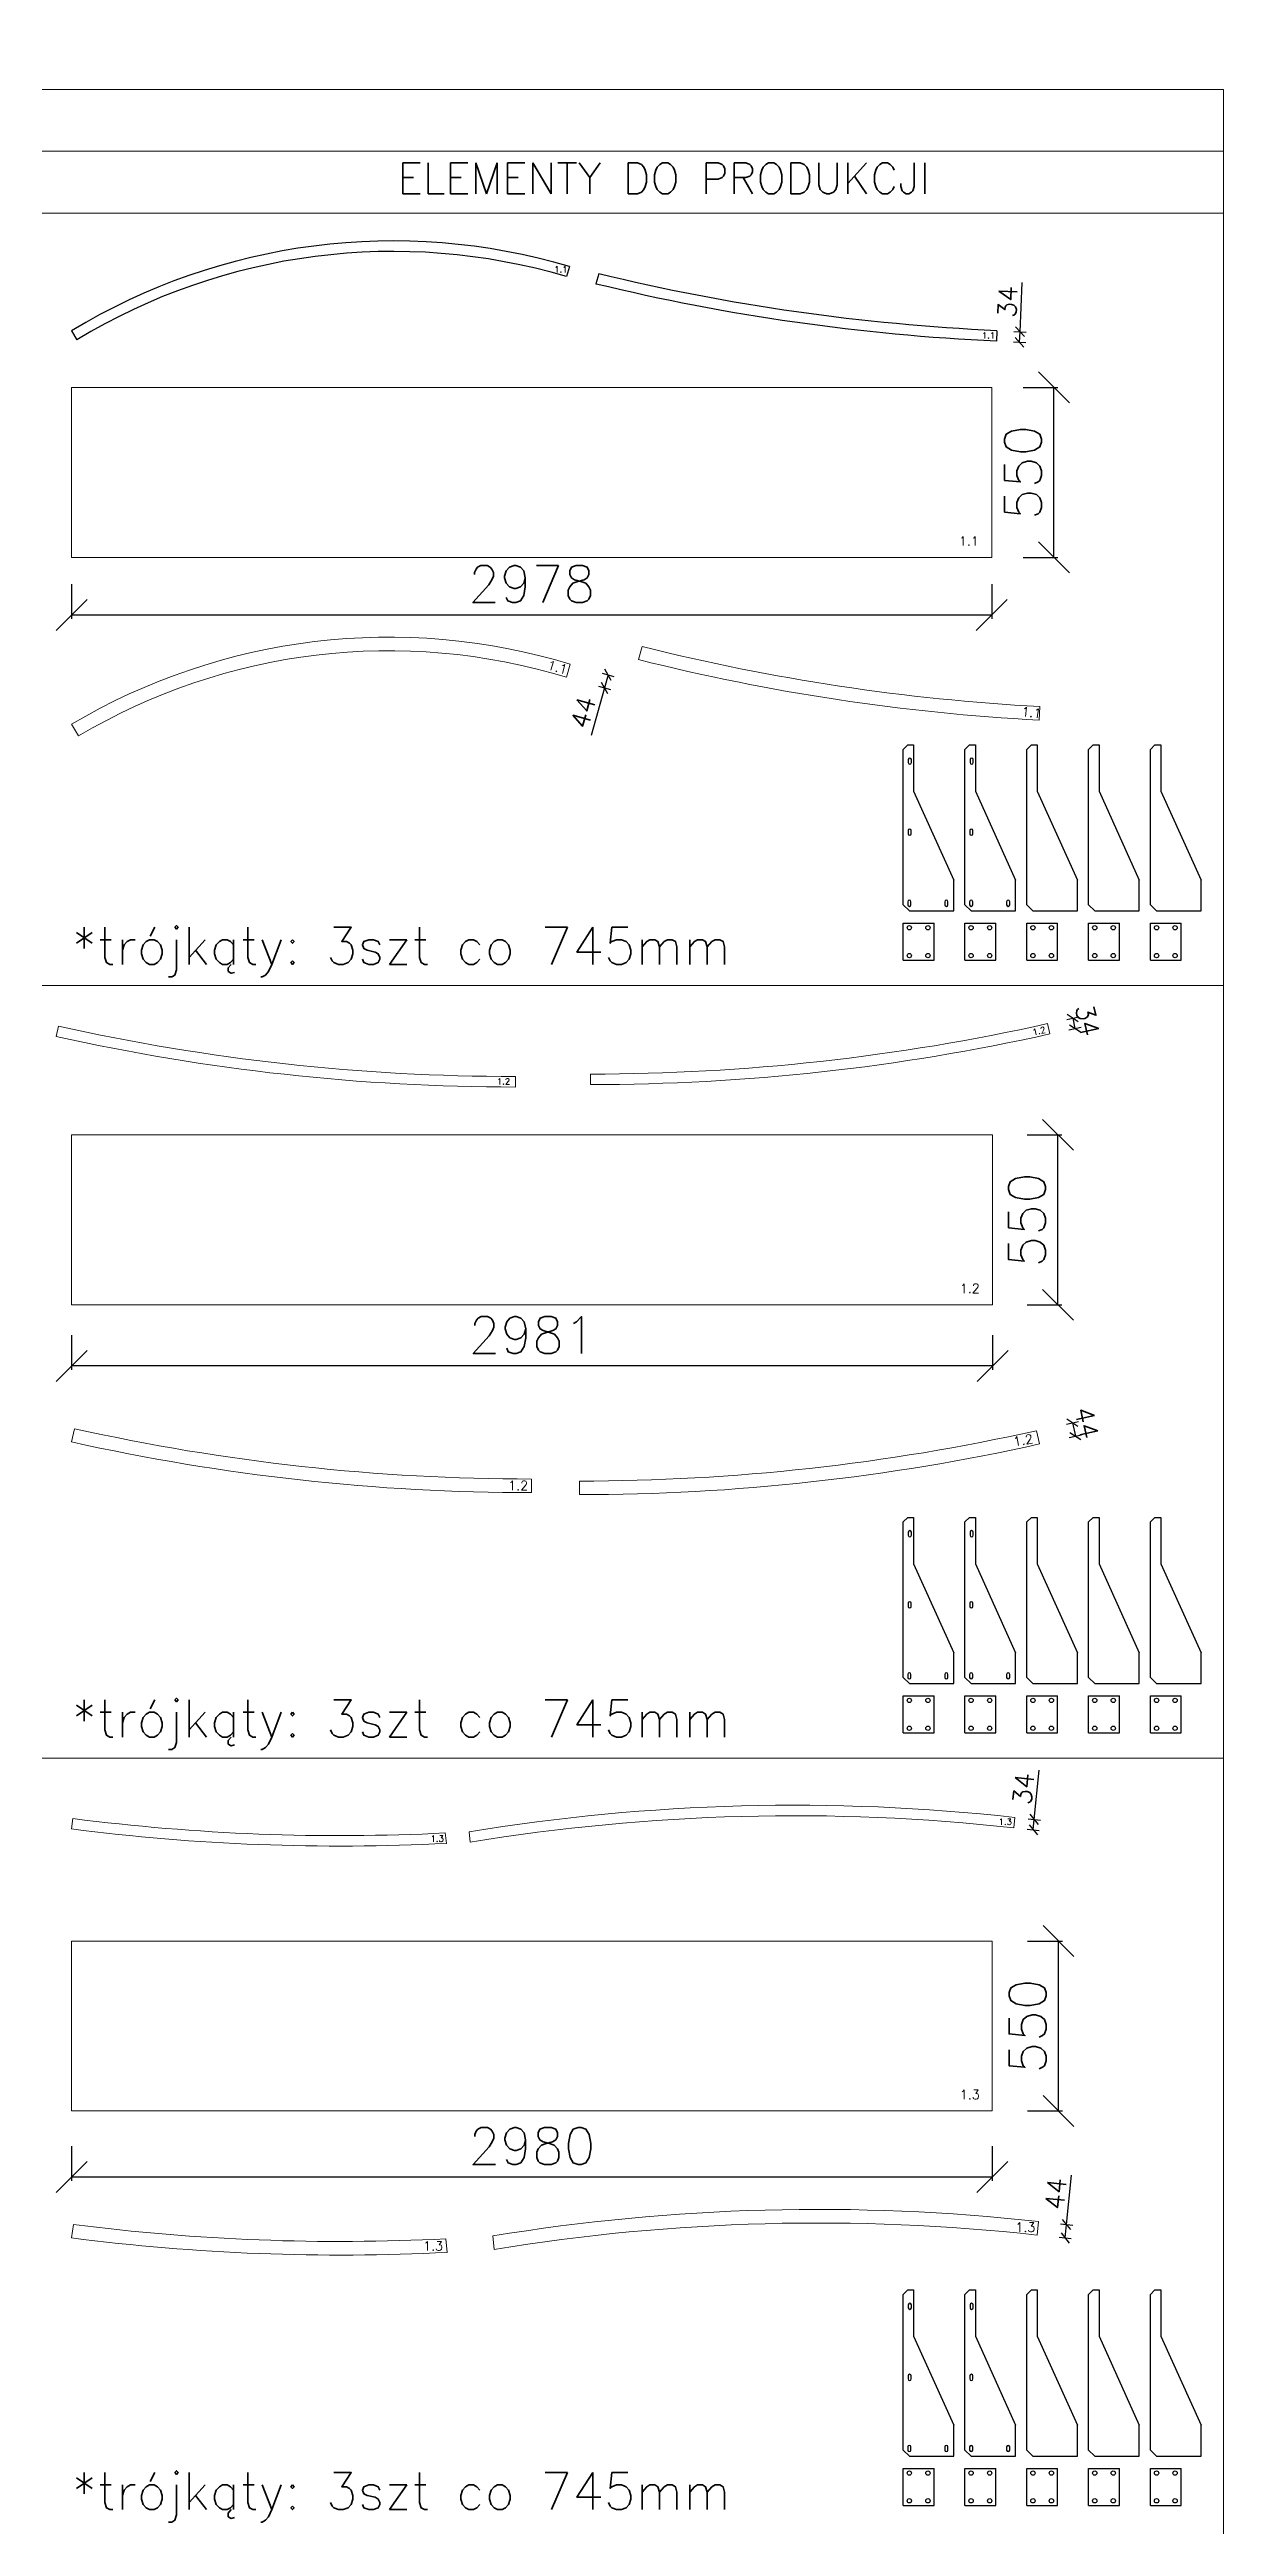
# Model space of a CAD drawing. Header units: millimetres. Extents: x 5046 to 103012, y -15969 to 47766.
# Drawn here: x 54391 to 58191, y 15818 to 23832 of the extents above; entities that cross this region are included whole.
import ezdxf

# ---------------------------------------------------------------- set-up
doc = ezdxf.new("R2010")
doc.units = ezdxf.units.MM
doc.layers.get('0').update_dxf_attribs({"lineweight": 0})
doc.layers.get('Defpoints').update_dxf_attribs({"lineweight": 0})
for name, color, linetype, lineweight in [('DIM', 3, 'Continuous', 0), ('Pomocnicze', 252, 'Continuous', 0), ('TEXT', 2, 'Continuous', 0)]:
    doc.layers.add(name, color=color, linetype=linetype, lineweight=lineweight)
doc.layers.add('Profil główny', color=7, linetype='Continuous')
doc.styles.add('Opisy 1-20', font='simplex.shx', dxfattribs={"height": 100})
doc.styles.add('Skala 1-20', font='simplex.shx', dxfattribs={"height": 60})
doc.styles.add('Skala 1-50', font='simplex.shx', dxfattribs={"height": 120})
doc.dimstyles.new('Skala 1-20', dxfattribs={"dimtxt": 6, "dimasz": 30, "dimexe": 20, "dimexo": 0.625, "dimgap": 15, "dimtad": 1, "dimdec": 0, "dimtxsty": 'Skala 1-20', "dimblk": 'OBLIQUE', "dimcen": 2.5, "dimadec": 0, "dimazin": 0, "dimtfac": 1, "dimtdec": 0, "dimtmove": 0, "dimatfit": 3, "dimldrblk": 'OBLIQUE', "dimfxl": 20, "dimfxlon": 1, "dimarcsym": 0})
doc.dimstyles.new('Skala 1-50', dxfattribs={"dimtxt": 12, "dimasz": 100, "dimexe": 12.5, "dimexo": 0.625, "dimgap": 40, "dimtad": 1, "dimdec": 0, "dimtxsty": 'Skala 1-50', "dimblk": 'OBLIQUE', "dimcen": 2.5, "dimadec": 0, "dimazin": 0, "dimtfac": 1, "dimtdec": 0, "dimtmove": 0, "dimatfit": 3, "dimldrblk": 'OBLIQUE', "dimfxl": 100, "dimfxlon": 1, "dimarcsym": 0})

# ---------------------------------------------------------------- blocks, each defined once
blk = doc.blocks.new('_Oblique')
at = {"color": 0, "linetype": 'ByBlock', "lineweight": -2}
blk.add_line((-0.5, -0.5), (0.5, 0.5), dxfattribs=at)
blk = doc.blocks.new('*D1408')
at = {"layer": 'Defpoints', "color": 0}
for p in [(55068.3, 28712.9), (53483.8, 22114.5)]:
    blk.add_point(p, dxfattribs=at)
at = {"layer": 'DIM', "color": 0}
for p, q in [((55065.8, 28712.9), (55070.8, 28712.9)), ((55068.3, 28710.4), (55068.3, 28715.4))]:
    blk.add_line(p, q, dxfattribs=at)
at = {"layer": 'DIM', "color": 0, "lineweight": -2}
blk.add_line((53483.8, 22114.5), (53249.9, 21140.1), dxfattribs=at)
at = {"layer": 'DIM', "color": 0, "linetype": 'ByBlock', "lineweight": -2, "xscale": 100, "yscale": 100, "zscale": 100, "rotation": 76.49748768673015}
blk.add_blockref('_Oblique', (53483.8, 22114.5), dxfattribs=at)
at = {"layer": 'DIM', "color": 0, "insert": (53224.7, 21463.5), "char_height": 120, "attachment_point": 5, "rotation": 76.49749, "style": 'Skala 1-50'}
blk.add_mtext('R6786', dxfattribs=at)
blk = doc.blocks.new('*D1428')
at = {"layer": 'Defpoints', "color": 0}
for p in [(52951, 17511.2), (55480.7, 11518.3)]:
    blk.add_point(p, dxfattribs=at)
at = {"layer": 'DIM', "color": 0, "lineweight": -2}
blk.add_line((52951, 17511.2), (53298.3, 16688.5), dxfattribs=at)
at = {"layer": 'DIM', "color": 0, "linetype": 'ByBlock', "lineweight": -2, "xscale": 100, "yscale": 100, "zscale": 100, "rotation": 112.8855362815164}
blk.add_blockref('_Oblique', (52951, 17511.2), dxfattribs=at)
at = {"layer": 'DIM', "color": 0, "insert": (53269.3, 17014.3), "char_height": 120, "attachment_point": 5, "rotation": 292.88554, "style": 'Skala 1-50'}
blk.add_mtext('R6505', dxfattribs=at)
blk = doc.blocks.new('*D2662')
at = {"layer": 'Defpoints', "color": 0}
for p in [(57440.4, 22739.1), (57642, 22739.1), (57440.4, 22189.1)]:
    blk.add_point(p, dxfattribs=at)
at = {"layer": 'DIM', "color": 0, "lineweight": -2}
for p, q in [((57542, 22739.1), (57654.5, 22739.1)), ((57642, 22189.1), (57642, 22739.1)), ((57542, 22189.1), (57654.5, 22189.1))]:
    blk.add_line(p, q, dxfattribs=at)
at = {"layer": 'DIM', "color": 0, "linetype": 'ByBlock', "lineweight": -2, "xscale": 100, "yscale": 100, "zscale": 100}
for p, rotation in [((57642, 22739.1), 90), ((57642, 22189.1), 270)]:
    blk.add_blockref('_Oblique', p, dxfattribs=dict(at, rotation=rotation))
at = {"layer": 'DIM', "color": 0, "insert": (57542, 22464.1), "char_height": 120, "attachment_point": 5, "rotation": 90, "style": 'Skala 1-50'}
blk.add_mtext('550', dxfattribs=at)
blk = doc.blocks.new('*D2663')
at = {"layer": 'Defpoints', "color": 0}
for p in [(54462.4, 22189.1), (57440.4, 22189.1), (54462.4, 22002.7)]:
    blk.add_point(p, dxfattribs=at)
at = {"layer": 'DIM', "color": 0, "lineweight": -2}
for p, q in [((54462.4, 22102.7), (54462.4, 21990.2)), ((57440.4, 22102.7), (57440.4, 21990.2)), ((57440.4, 22002.7), (54462.4, 22002.7))]:
    blk.add_line(p, q, dxfattribs=at)
at = {"layer": 'DIM', "color": 0, "linetype": 'ByBlock', "lineweight": -2, "xscale": 100, "yscale": 100, "zscale": 100, "rotation": 180}
blk.add_blockref('_Oblique', (54462.4, 22002.7), dxfattribs=at)
at = {"layer": 'DIM', "color": 0, "linetype": 'ByBlock', "lineweight": -2, "xscale": 100, "yscale": 100, "zscale": 100}
blk.add_blockref('_Oblique', (57440.4, 22002.7), dxfattribs=at)
at = {"layer": 'DIM', "color": 0, "insert": (55951.4, 22102.7), "char_height": 120, "attachment_point": 5, "style": 'Skala 1-50'}
blk.add_mtext('2978', dxfattribs=at)
blk = doc.blocks.new('*D2664')
at = {"layer": 'Defpoints', "color": 0}
for p in [(57456.9, 22922.7), (57455.4, 22888.7), (57532.1, 22919.3)]:
    blk.add_point(p, dxfattribs=at)
at = {"layer": 'DIM', "color": 0, "lineweight": -2}
for p, q in [((57532.1, 22919.3), (57539.4, 23079.1)), ((57510.5, 22886.2), (57550.5, 22884.4)), ((57512.1, 22920.2), (57552, 22918.3)), ((57530.5, 22885.3), (57532.1, 22919.3))]:
    blk.add_line(p, q, dxfattribs=at)
at = {"layer": 'DIM', "color": 0, "linetype": 'ByBlock', "lineweight": -2, "xscale": 30, "yscale": 30, "zscale": 30}
for p, rotation in [((57532.1, 22919.3), 87.37476861240002), ((57530.5, 22885.3), 267.3747686124)]:
    blk.add_blockref('_Oblique', p, dxfattribs=dict(at, rotation=rotation))
at = {"layer": 'DIM', "color": 0, "insert": (57491.5, 23016.2), "char_height": 60, "attachment_point": 5, "rotation": 87.37477, "style": 'Skala 1-20'}
blk.add_mtext('34', dxfattribs=at)
blk = doc.blocks.new('*D2669')
at = {"layer": 'Defpoints', "color": 0}
for p in [(57443.4, 20320.7), (57654.9, 20320.7), (57443.4, 19770.7)]:
    blk.add_point(p, dxfattribs=at)
at = {"layer": 'DIM', "color": 0, "lineweight": -2}
for p, q in [((57554.9, 20320.7), (57667.4, 20320.7)), ((57654.9, 19770.7), (57654.9, 20320.7)), ((57554.9, 19770.7), (57667.4, 19770.7))]:
    blk.add_line(p, q, dxfattribs=at)
at = {"layer": 'DIM', "color": 0, "linetype": 'ByBlock', "lineweight": -2, "xscale": 100, "yscale": 100, "zscale": 100}
for p, rotation in [((57654.9, 20320.7), 90), ((57654.9, 19770.7), 270)]:
    blk.add_blockref('_Oblique', p, dxfattribs=dict(at, rotation=rotation))
at = {"layer": 'DIM', "color": 0, "insert": (57554.9, 20045.7), "char_height": 120, "attachment_point": 5, "rotation": 90, "style": 'Skala 1-50'}
blk.add_mtext('550', dxfattribs=at)
blk = doc.blocks.new('*D2670')
at = {"layer": 'Defpoints', "color": 0}
for p in [(54462.4, 19770.7), (57443.4, 19770.7), (54462.4, 19572.8)]:
    blk.add_point(p, dxfattribs=at)
at = {"layer": 'DIM', "color": 0, "lineweight": -2}
for p, q in [((54462.4, 19672.8), (54462.4, 19560.3)), ((57443.4, 19672.8), (57443.4, 19560.3)), ((57443.4, 19572.8), (54462.4, 19572.8))]:
    blk.add_line(p, q, dxfattribs=at)
at = {"layer": 'DIM', "color": 0, "linetype": 'ByBlock', "lineweight": -2, "xscale": 100, "yscale": 100, "zscale": 100, "rotation": 180}
blk.add_blockref('_Oblique', (54462.4, 19572.8), dxfattribs=at)
at = {"layer": 'DIM', "color": 0, "linetype": 'ByBlock', "lineweight": -2, "xscale": 100, "yscale": 100, "zscale": 100}
blk.add_blockref('_Oblique', (57443.4, 19572.8), dxfattribs=at)
at = {"layer": 'DIM', "color": 0, "insert": (55952.9, 19672.8), "char_height": 120, "attachment_point": 5, "style": 'Skala 1-50'}
blk.add_mtext('2981', dxfattribs=at)
blk = doc.blocks.new('*D2674')
at = {"layer": 'Defpoints', "color": 0}
for p in [(57442.4, 17712.1), (57656.6, 17712.1), (57442.4, 17162.1)]:
    blk.add_point(p, dxfattribs=at)
at = {"layer": 'DIM', "color": 0, "lineweight": -2}
for p, q in [((57556.6, 17712.1), (57669.1, 17712.1)), ((57656.6, 17162.1), (57656.6, 17712.1)), ((57556.6, 17162.1), (57669.1, 17162.1))]:
    blk.add_line(p, q, dxfattribs=at)
at = {"layer": 'DIM', "color": 0, "linetype": 'ByBlock', "lineweight": -2, "xscale": 100, "yscale": 100, "zscale": 100}
for p, rotation in [((57656.6, 17712.1), 90), ((57656.6, 17162.1), 270)]:
    blk.add_blockref('_Oblique', p, dxfattribs=dict(at, rotation=rotation))
at = {"layer": 'DIM', "color": 0, "insert": (57556.6, 17437.1), "char_height": 120, "attachment_point": 5, "rotation": 90, "style": 'Skala 1-50'}
blk.add_mtext('550', dxfattribs=at)
blk = doc.blocks.new('*D2675')
at = {"layer": 'Defpoints', "color": 0}
for p in [(54462.4, 17162.1), (57442.4, 17162.1), (54462.4, 16948.5)]:
    blk.add_point(p, dxfattribs=at)
at = {"layer": 'DIM', "color": 0, "lineweight": -2}
for p, q in [((54462.4, 17048.5), (54462.4, 16936)), ((57442.4, 17048.5), (57442.4, 16936)), ((57442.4, 16948.5), (54462.4, 16948.5))]:
    blk.add_line(p, q, dxfattribs=at)
at = {"layer": 'DIM', "color": 0, "linetype": 'ByBlock', "lineweight": -2, "xscale": 100, "yscale": 100, "zscale": 100, "rotation": 180}
blk.add_blockref('_Oblique', (54462.4, 16948.5), dxfattribs=at)
at = {"layer": 'DIM', "color": 0, "linetype": 'ByBlock', "lineweight": -2, "xscale": 100, "yscale": 100, "zscale": 100}
blk.add_blockref('_Oblique', (57442.4, 16948.5), dxfattribs=at)
at = {"layer": 'DIM', "color": 0, "insert": (55952.4, 17048.5), "char_height": 120, "attachment_point": 5, "style": 'Skala 1-50'}
blk.add_mtext('2980', dxfattribs=at)
blk = doc.blocks.new('*D2754')
at = {"layer": 'Defpoints', "color": 0}
for p in [(56064.3, 21801.1), (56076, 21843.5), (56186.9, 21767)]:
    blk.add_point(p, dxfattribs=at)
at = {"layer": 'DIM', "color": 0, "lineweight": -2}
for p, q in [((56179.4, 21814.7), (56217.9, 21804)), ((56198.7, 21809.4), (56186.9, 21767)), ((56186.9, 21767), (56144, 21612.8)), ((56167.6, 21772.3), (56206.2, 21761.6))]:
    blk.add_line(p, q, dxfattribs=at)
at = {"layer": 'DIM', "color": 0, "linetype": 'ByBlock', "lineweight": -2, "xscale": 30, "yscale": 30, "zscale": 30}
for p, rotation in [((56198.7, 21809.4), 74.4664121410291), ((56186.9, 21767), 254.4664121410291)]:
    blk.add_blockref('_Oblique', p, dxfattribs=dict(at, rotation=rotation))
at = {"layer": 'DIM', "color": 0, "insert": (56118.1, 21687.5), "char_height": 60, "attachment_point": 5, "rotation": 74.46641, "style": 'Skala 1-20'}
blk.add_mtext('44', dxfattribs=at)
blk = doc.blocks.new('*D2773')
at = {"layer": 'Defpoints', "color": 0}
for p in [(57587.1, 16760.6), (57591.6, 16804.4), (57682.7, 16795)]:
    blk.add_point(p, dxfattribs=at)
at = {"layer": 'DIM', "color": 0, "lineweight": -2}
for p, q in [((57682.7, 16795), (57699.1, 16954.2)), ((57658.3, 16753.3), (57698.1, 16749.2)), ((57662.8, 16797.1), (57702.6, 16793)), ((57678.2, 16751.3), (57682.7, 16795))]:
    blk.add_line(p, q, dxfattribs=at)
at = {"layer": 'DIM', "color": 0, "linetype": 'ByBlock', "lineweight": -2, "xscale": 30, "yscale": 30, "zscale": 30}
for p, rotation in [((57678.2, 16751.3), 264.1244650752511), ((57682.7, 16795), 84.12446507525112)]:
    blk.add_blockref('_Oblique', p, dxfattribs=dict(at, rotation=rotation))
at = {"layer": 'DIM', "color": 0, "insert": (57647.7, 16894.1), "char_height": 60, "attachment_point": 5, "rotation": 84.12447, "style": 'Skala 1-20'}
blk.add_mtext('44', dxfattribs=at)
blk = doc.blocks.new('*D2774')
at = {"layer": 'Defpoints', "color": 0}
for p in [(57511.5, 18078.4), (57515, 18112.2), (57578.1, 18105.7)]:
    blk.add_point(p, dxfattribs=at)
at = {"layer": 'DIM', "color": 0, "lineweight": -2}
for p, q in [((57578.1, 18105.7), (57594.5, 18264.8)), ((57554.8, 18073.9), (57594.5, 18069.8)), ((57558.2, 18107.7), (57598, 18103.6)), ((57574.7, 18071.9), (57578.1, 18105.7))]:
    blk.add_line(p, q, dxfattribs=at)
at = {"layer": 'DIM', "color": 0, "linetype": 'ByBlock', "lineweight": -2, "xscale": 30, "yscale": 30, "zscale": 30}
for p, rotation in [((57578.1, 18105.7), 84.12446507525596), ((57574.7, 18071.9), 264.1244650752559)]:
    blk.add_blockref('_Oblique', p, dxfattribs=dict(at, rotation=rotation))
at = {"layer": 'DIM', "color": 0, "insert": (57543.1, 18204.8), "char_height": 60, "attachment_point": 5, "rotation": 84.12447, "style": 'Skala 1-20'}
blk.add_mtext('34', dxfattribs=at)
blk = doc.blocks.new('*D4222')
at = {"layer": 'Defpoints', "color": 0}
for p in [(57621.4, 20680.4), (57628.7, 20647.2), (57709.9, 20664.9)]:
    blk.add_point(p, dxfattribs=at)
at = {"layer": 'DIM', "color": 0, "lineweight": -2}
for p, q in [((57683.1, 20693.9), (57722.2, 20702.4)), ((57702.7, 20698.1), (57709.9, 20664.9)), ((57690.4, 20660.6), (57729.5, 20669.2))]:
    blk.add_line(p, q, dxfattribs=at)
at = {"layer": 'DIM', "color": 0, "linetype": 'ByBlock', "lineweight": -2, "xscale": 30, "yscale": 30, "zscale": 30}
for p, rotation in [((57702.7, 20698.1), 102.3150942618884), ((57709.9, 20664.9), 282.3150942618884)]:
    blk.add_blockref('_Oblique', p, dxfattribs=dict(at, rotation=rotation))
at = {"layer": 'DIM', "color": 0, "insert": (57750.3, 20691.1), "char_height": 60, "attachment_point": 5, "rotation": 282.31509, "style": 'Skala 1-20'}
blk.add_mtext('34', dxfattribs=at)
blk = doc.blocks.new('*D4226')
at = {"layer": 'Defpoints', "color": 0}
for p in [(57585.7, 19363.4), (57595.1, 19320.4), (57711.1, 19345.8)]:
    blk.add_point(p, dxfattribs=at)
at = {"layer": 'DIM', "color": 0, "lineweight": -2}
for p, q in [((57682.1, 19384.5), (57721.2, 19393)), ((57691.5, 19341.5), (57730.6, 19350)), ((57701.7, 19388.8), (57711.1, 19345.8))]:
    blk.add_line(p, q, dxfattribs=at)
at = {"layer": 'DIM', "color": 0, "linetype": 'ByBlock', "lineweight": -2, "xscale": 30, "yscale": 30, "zscale": 30}
for p, rotation in [((57701.7, 19388.8), 102.3160607506564), ((57711.1, 19345.8), 282.3160607506564)]:
    blk.add_blockref('_Oblique', p, dxfattribs=dict(at, rotation=rotation))
at = {"layer": 'DIM', "color": 0, "insert": (57747.7, 19388.9), "char_height": 60, "attachment_point": 5, "rotation": 282.31606, "style": 'Skala 1-20'}
blk.add_mtext('44', dxfattribs=at)

msp = doc.modelspace()

# ---------------------------------------------------------------- linework, layer by layer
for p, q in [((56309.2, 21900.7), (56297.5, 21858.3)), ((56076, 21843.5), (56064.3, 21801.1)), ((54462.4, 21649.2), (54484.8, 21611.3)), ((57595.9, 21706.4), (57593.5, 21662.5)), ((57621.4, 20680.4), (57628.7, 20647.2)), ((54419.7, 20672.5), (54412.3, 20639.3)), ((55898.9, 20475.4), (55898.9, 20509.4)), ((56142.2, 20483.3), (56142.2, 20517.3)), ((54471.9, 19369.9), (54462.4, 19327)), ((57585.7, 19363.4), (57595.1, 19320.4)), ((55951.1, 19206.9), (55951.1, 19162.9)), ((56106.4, 19200.4), (56106.4, 19156.4)), ((54466.8, 18108.3), (54462.4, 18074.6)), ((55675.6, 18027.9), (55672, 18061.7)), ((55752.3, 18031.7), (55748.7, 18065.6)), ((57515, 18112.2), (57511.5, 18078.4)), ((54468.1, 16795.1), (54462.4, 16751.4)), ((55825.3, 16757.8), (55830, 16714)), ((57591.6, 16804.4), (57587.1, 16760.6)), ((55673.3, 16748.5), (55678, 16704.6))]:
    msp.add_line(p, q)
for points in [[(54462.4, 22739.1), (57440.4, 22739.1), (57440.4, 22189.1), (54462.4, 22189.1)], [(54462.4, 20320.7), (57443.4, 20320.7), (57443.4, 19770.7), (54462.4, 19770.7)], [(54462.4, 17712.1), (57442.4, 17712.1), (57442.4, 17162.1), (54462.4, 17162.1)]]:
    msp.add_lwpolyline(points, close=True)
for points in [[(56076, 21843.5, 0.210987), (54462.4, 21649.2)], [(56064.3, 21801.1, 0.211132), (54484.8, 21611.3)], [(57595.9, 21706.4, -0.048007), (56309.2, 21900.7)], [(57593.5, 21662.5, -0.048048), (56297.5, 21858.3)], [(57621.4, 20680.4, -0.054942), (56142.2, 20517.3)], [(55898.9, 20475.4, -0.054943), (54412.3, 20639.3)], [(55898.9, 20509.4, -0.054943), (54419.7, 20672.5)], [(57628.7, 20647.2, -0.054936), (56142.2, 20483.3)], [(55951.1, 19162.9, -0.054939), (54462.4, 19327)], [(55951.1, 19206.9, -0.054939), (54471.9, 19369.9)], [(57585.7, 19363.4, -0.054946), (56106.4, 19200.4)], [(57595.1, 19320.4, -0.054939), (56106.4, 19156.4)], [(57515, 18112.2, 0.068288), (55748.7, 18065.6)], [(57511.5, 18078.4, 0.068372), (55752.3, 18031.7, -0.044558)], [(55675.6, 18027.9, -0.044558), (54462.4, 18074.6)], [(55672, 18061.7, -0.044482), (54466.8, 18108.3)], [(57591.6, 16804.4, 0.068288), (55825.3, 16757.8, -0.044482)], [(55678, 16704.6, -0.04458), (54462.4, 16751.4)], [(55673.3, 16748.5, -0.044482), (54468.1, 16795.1)], [(57587.1, 16760.6, 0.068397), (55830, 16714)]]:
    msp.add_lwpolyline(points, format="xyb")
at = {"layer": 'Pomocnicze'}
for p, q in [((58190.5, 23703.4), (47994.8, 23703.4)), ((58190.5, 23703.4), (58190.5, -7989.2)), ((58190.5, 23503.4), (47994.8, 23503.4)), ((58190.5, 23303.4), (47994.8, 23303.4)), ((58190.5, 20803.4), (48180.2, 20803.4)), ((58190.5, 18303.4), (48180.2, 18303.4))]:
    msp.add_line(p, q, dxfattribs=at)
at = {"layer": 'Profil główny'}
for p, q in [((56074.4, 23130.2), (56064.7, 23097.6)), ((56168.7, 23106.5), (56159.1, 23073.9)), ((54462.4, 22922.7), (54479.9, 22893.6)), ((57456.9, 22922.7), (57455.4, 22888.7)), ((57168.8, 21583), (57153.8, 21568)), ((57153.8, 21065), (57153.8, 21568)), ((57168.8, 21583), (57187.8, 21583)), ((57187.8, 21583), (57187.8, 21433)), ((57368.8, 21583), (57353.8, 21568)), ((57353.8, 21065), (57353.8, 21568)), ((57368.8, 21583), (57387.8, 21583)), ((57387.8, 21583), (57387.8, 21433)), ((57568.8, 21583), (57553.8, 21568)), ((57553.8, 21065), (57553.8, 21568)), ((57568.8, 21583), (57587.8, 21583)), ((57587.8, 21583), (57587.8, 21433)), ((57768.8, 21583), (57753.8, 21568)), ((57753.8, 21065), (57753.8, 21568)), ((57768.8, 21583), (57787.8, 21583)), ((57787.8, 21583), (57787.8, 21433)), ((57968.8, 21583), (57953.8, 21568)), ((57953.8, 21065), (57953.8, 21568)), ((57968.8, 21583), (57987.8, 21583)), ((57987.8, 21583), (57987.8, 21433)), ((57187.8, 21433), (57317.8, 21145)), ((57387.8, 21433), (57517.8, 21145)), ((57587.8, 21433), (57717.8, 21145)), ((57787.8, 21433), (57917.8, 21145)), ((57987.8, 21433), (58117.8, 21145)), ((57317.8, 21045), (57317.8, 21145)), ((57517.8, 21045), (57517.8, 21145)), ((57717.8, 21045), (57717.8, 21145)), ((57917.8, 21045), (57917.8, 21145)), ((58117.8, 21045), (58117.8, 21145)), ((57173.8, 21045), (57153.8, 21065)), ((57153.8, 20885.7), (57153.8, 21005.7)), ((57153.8, 21005.7), (57253.8, 21005.7)), ((57173.8, 21045), (57317.8, 21045)), ((57253.8, 20885.7), (57253.8, 21005.7)), ((57373.8, 21045), (57353.8, 21065)), ((57353.8, 20885.7), (57353.8, 21005.7)), ((57353.8, 21005.7), (57453.8, 21005.7)), ((57373.8, 21045), (57517.8, 21045)), ((57453.8, 20885.7), (57453.8, 21005.7)), ((57573.8, 21045), (57553.8, 21065)), ((57553.8, 20885.7), (57553.8, 21005.7)), ((57553.8, 21005.7), (57653.8, 21005.7)), ((57573.8, 21045), (57717.8, 21045)), ((57653.8, 20885.7), (57653.8, 21005.7)), ((57773.8, 21045), (57753.8, 21065)), ((57753.8, 20885.7), (57753.8, 21005.7)), ((57753.8, 21005.7), (57853.8, 21005.7)), ((57773.8, 21045), (57917.8, 21045)), ((57853.8, 20885.7), (57853.8, 21005.7)), ((57973.8, 21045), (57953.8, 21065)), ((57953.8, 20885.7), (57953.8, 21005.7)), ((57953.8, 21005.7), (58053.8, 21005.7)), ((57973.8, 21045), (58117.8, 21045)), ((58053.8, 20885.7), (58053.8, 21005.7)), ((57153.8, 20885.7), (57253.8, 20885.7)), ((57353.8, 20885.7), (57453.8, 20885.7)), ((57553.8, 20885.7), (57653.8, 20885.7)), ((57753.8, 20885.7), (57853.8, 20885.7)), ((57953.8, 20885.7), (58053.8, 20885.7)), ((57168.8, 19083), (57153.8, 19068)), ((57168.8, 19083), (57187.8, 19083)), ((57187.8, 19083), (57187.8, 18933)), ((57368.8, 19083), (57353.8, 19068)), ((57368.8, 19083), (57387.8, 19083)), ((57387.8, 19083), (57387.8, 18933)), ((57568.8, 19083), (57553.8, 19068)), ((57568.8, 19083), (57587.8, 19083)), ((57587.8, 19083), (57587.8, 18933)), ((57768.8, 19083), (57753.8, 19068)), ((57768.8, 19083), (57787.8, 19083)), ((57787.8, 19083), (57787.8, 18933)), ((57968.8, 19083), (57953.8, 19068)), ((57968.8, 19083), (57987.8, 19083)), ((57987.8, 19083), (57987.8, 18933)), ((57153.8, 18565), (57153.8, 19068)), ((57353.8, 18565), (57353.8, 19068)), ((57553.8, 18565), (57553.8, 19068)), ((57753.8, 18565), (57753.8, 19068)), ((57953.8, 18565), (57953.8, 19068)), ((57187.8, 18933), (57317.8, 18645)), ((57387.8, 18933), (57517.8, 18645)), ((57587.8, 18933), (57717.8, 18645)), ((57787.8, 18933), (57917.8, 18645)), ((57987.8, 18933), (58117.8, 18645)), ((57317.8, 18545), (57317.8, 18645)), ((57517.8, 18545), (57517.8, 18645)), ((57717.8, 18545), (57717.8, 18645)), ((57917.8, 18545), (57917.8, 18645)), ((58117.8, 18545), (58117.8, 18645)), ((57173.8, 18545), (57153.8, 18565)), ((57173.8, 18545), (57317.8, 18545)), ((57373.8, 18545), (57353.8, 18565)), ((57373.8, 18545), (57517.8, 18545)), ((57573.8, 18545), (57553.8, 18565)), ((57573.8, 18545), (57717.8, 18545)), ((57773.8, 18545), (57753.8, 18565)), ((57773.8, 18545), (57917.8, 18545)), ((57973.8, 18545), (57953.8, 18565)), ((57973.8, 18545), (58117.8, 18545)), ((57153.8, 18385.7), (57153.8, 18505.7)), ((57153.8, 18505.7), (57253.8, 18505.7)), ((57253.8, 18385.7), (57253.8, 18505.7)), ((57353.8, 18385.7), (57353.8, 18505.7)), ((57353.8, 18505.7), (57453.8, 18505.7)), ((57453.8, 18385.7), (57453.8, 18505.7)), ((57553.8, 18385.7), (57553.8, 18505.7)), ((57553.8, 18505.7), (57653.8, 18505.7)), ((57653.8, 18385.7), (57653.8, 18505.7)), ((57753.8, 18385.7), (57753.8, 18505.7)), ((57753.8, 18505.7), (57853.8, 18505.7)), ((57853.8, 18385.7), (57853.8, 18505.7)), ((57953.8, 18385.7), (57953.8, 18505.7)), ((57953.8, 18505.7), (58053.8, 18505.7)), ((58053.8, 18385.7), (58053.8, 18505.7)), ((57153.8, 18385.7), (57253.8, 18385.7)), ((57353.8, 18385.7), (57453.8, 18385.7)), ((57553.8, 18385.7), (57653.8, 18385.7)), ((57753.8, 18385.7), (57853.8, 18385.7)), ((57953.8, 18385.7), (58053.8, 18385.7)), ((57168.8, 16583), (57153.8, 16568)), ((57153.8, 16065), (57153.8, 16568)), ((57168.8, 16583), (57187.8, 16583)), ((57187.8, 16583), (57187.8, 16433)), ((57368.8, 16583), (57353.8, 16568)), ((57353.8, 16065), (57353.8, 16568)), ((57368.8, 16583), (57387.8, 16583)), ((57387.8, 16583), (57387.8, 16433)), ((57568.8, 16583), (57553.8, 16568)), ((57553.8, 16065), (57553.8, 16568)), ((57568.8, 16583), (57587.8, 16583)), ((57587.8, 16583), (57587.8, 16433)), ((57768.8, 16583), (57753.8, 16568)), ((57753.8, 16065), (57753.8, 16568)), ((57768.8, 16583), (57787.8, 16583)), ((57787.8, 16583), (57787.8, 16433)), ((57968.8, 16583), (57953.8, 16568)), ((57953.8, 16065), (57953.8, 16568)), ((57968.8, 16583), (57987.8, 16583)), ((57987.8, 16583), (57987.8, 16433)), ((57187.8, 16433), (57317.8, 16145)), ((57387.8, 16433), (57517.8, 16145)), ((57587.8, 16433), (57717.8, 16145)), ((57787.8, 16433), (57917.8, 16145)), ((57987.8, 16433), (58117.8, 16145)), ((57317.8, 16045), (57317.8, 16145)), ((57517.8, 16045), (57517.8, 16145)), ((57717.8, 16045), (57717.8, 16145)), ((57917.8, 16045), (57917.8, 16145)), ((58117.8, 16045), (58117.8, 16145)), ((57173.8, 16045), (57153.8, 16065)), ((57173.8, 16045), (57317.8, 16045)), ((57373.8, 16045), (57353.8, 16065)), ((57373.8, 16045), (57517.8, 16045)), ((57573.8, 16045), (57553.8, 16065)), ((57573.8, 16045), (57717.8, 16045)), ((57773.8, 16045), (57753.8, 16065)), ((57773.8, 16045), (57917.8, 16045)), ((57973.8, 16045), (57953.8, 16065)), ((57973.8, 16045), (58117.8, 16045)), ((57153.8, 15885.7), (57153.8, 16005.7)), ((57153.8, 16005.7), (57253.8, 16005.7)), ((57253.8, 15885.7), (57253.8, 16005.7)), ((57353.8, 15885.7), (57353.8, 16005.7)), ((57353.8, 16005.7), (57453.8, 16005.7)), ((57453.8, 15885.7), (57453.8, 16005.7)), ((57553.8, 15885.7), (57553.8, 16005.7)), ((57553.8, 16005.7), (57653.8, 16005.7)), ((57653.8, 15885.7), (57653.8, 16005.7)), ((57753.8, 15885.7), (57753.8, 16005.7)), ((57753.8, 16005.7), (57853.8, 16005.7)), ((57853.8, 15885.7), (57853.8, 16005.7)), ((57953.8, 15885.7), (57953.8, 16005.7)), ((57953.8, 16005.7), (58053.8, 16005.7)), ((58053.8, 15885.7), (58053.8, 16005.7)), ((57153.8, 15885.7), (57253.8, 15885.7)), ((57353.8, 15885.7), (57453.8, 15885.7)), ((57553.8, 15885.7), (57653.8, 15885.7)), ((57753.8, 15885.7), (57853.8, 15885.7)), ((57953.8, 15885.7), (58053.8, 15885.7))]:
    msp.add_line(p, q, dxfattribs=at)
for points in [[(56074.4, 23130.2, 0.210987), (54462.4, 22922.7)], [(56064.7, 23097.6, 0.210987), (54479.9, 22893.6)], [(57456.9, 22922.7, -0.048007), (56168.7, 23106.5)], [(57455.4, 22888.7, -0.048039), (56159.9, 23073.7, 0.000107), (56159.1, 23073.9)]]:
    msp.add_lwpolyline(points, format="xyb", dxfattribs=at)
for points in [[(57170.3, 21535), (57170.3, 21525, 1), (57180.3, 21525), (57180.3, 21535, 1)], [(57370.3, 21535), (57370.3, 21525, 1), (57380.3, 21525), (57380.3, 21535, 1)], [(57169.6, 21305), (57169.6, 21295, 1), (57179.6, 21295), (57179.6, 21305, 1)], [(57369.6, 21305), (57369.6, 21295, 1), (57379.6, 21295), (57379.6, 21305, 1)], [(57168.8, 21075), (57168.8, 21065, 1), (57178.8, 21065), (57178.8, 21075, 1)], [(57288.8, 21075), (57288.8, 21065, 1), (57298.8, 21065), (57298.8, 21075, 1)], [(57368.8, 21075), (57368.8, 21065, 1), (57378.8, 21065), (57378.8, 21075, 1)], [(57488.8, 21075), (57488.8, 21065, 1), (57498.8, 21065), (57498.8, 21075, 1)], [(57170.3, 19035), (57170.3, 19025, 1), (57180.3, 19025), (57180.3, 19035, 1)], [(57370.3, 19035), (57370.3, 19025, 1), (57380.3, 19025), (57380.3, 19035, 1)], [(57169.6, 18805), (57169.6, 18795, 1), (57179.6, 18795), (57179.6, 18805, 1)], [(57369.6, 18805), (57369.6, 18795, 1), (57379.6, 18795), (57379.6, 18805, 1)], [(57168.8, 18575), (57168.8, 18565, 1), (57178.8, 18565), (57178.8, 18575, 1)], [(57288.8, 18575), (57288.8, 18565, 1), (57298.8, 18565), (57298.8, 18575, 1)], [(57368.8, 18575), (57368.8, 18565, 1), (57378.8, 18565), (57378.8, 18575, 1)], [(57488.8, 18575), (57488.8, 18565, 1), (57498.8, 18565), (57498.8, 18575, 1)], [(57170.3, 16535), (57170.3, 16525, 1), (57180.3, 16525), (57180.3, 16535, 1)], [(57370.3, 16535), (57370.3, 16525, 1), (57380.3, 16525), (57380.3, 16535, 1)], [(57169.6, 16305), (57169.6, 16295, 1), (57179.6, 16295), (57179.6, 16305, 1)], [(57369.6, 16305), (57369.6, 16295, 1), (57379.6, 16295), (57379.6, 16305, 1)], [(57168.8, 16075), (57168.8, 16065, 1), (57178.8, 16065), (57178.8, 16075, 1)], [(57288.8, 16075), (57288.8, 16065, 1), (57298.8, 16065), (57298.8, 16075, 1)], [(57368.8, 16075), (57368.8, 16065, 1), (57378.8, 16065), (57378.8, 16075, 1)], [(57488.8, 16075), (57488.8, 16065, 1), (57498.8, 16065), (57498.8, 16075, 1)]]:
    msp.add_lwpolyline(points, format="xyb", close=True, dxfattribs=at)
for centre in [(57173.8, 20990.7), (57233.8, 20990.7), (57373.8, 20990.7), (57433.8, 20990.7), (57573.8, 20990.7), (57633.8, 20990.7), (57773.8, 20990.7), (57833.8, 20990.7), (57973.8, 20990.7), (58033.8, 20990.7), (57173.8, 20900.7), (57233.8, 20900.7), (57373.8, 20900.7), (57433.8, 20900.7), (57573.8, 20900.7), (57633.8, 20900.7), (57773.8, 20900.7), (57833.8, 20900.7), (57973.8, 20900.7), (58033.8, 20900.7), (57173.8, 18490.7), (57233.8, 18490.7), (57373.8, 18490.7), (57433.8, 18490.7), (57573.8, 18490.7), (57633.8, 18490.7), (57773.8, 18490.7), (57833.8, 18490.7), (57973.8, 18490.7), (58033.8, 18490.7), (57173.8, 18400.7), (57233.8, 18400.7), (57373.8, 18400.7), (57433.8, 18400.7), (57573.8, 18400.7), (57633.8, 18400.7), (57773.8, 18400.7), (57833.8, 18400.7), (57973.8, 18400.7), (58033.8, 18400.7), (57173.8, 15990.7), (57233.8, 15990.7), (57373.8, 15990.7), (57433.8, 15990.7), (57573.8, 15990.7), (57633.8, 15990.7), (57773.8, 15990.7), (57833.8, 15990.7), (57973.8, 15990.7), (58033.8, 15990.7), (57173.8, 15900.7), (57233.8, 15900.7), (57373.8, 15900.7), (57433.8, 15900.7), (57573.8, 15900.7), (57633.8, 15900.7), (57773.8, 15900.7), (57833.8, 15900.7), (57973.8, 15900.7), (58033.8, 15900.7)]:
    msp.add_circle(centre, 7, dxfattribs=at)

# ---------------------------------------------------------------- texts
at = {"layer": 'TEXT', "attachment_point": 1}
for s, insert, char_height, width, style in [('\\pxqc;    ELEMENTY DO PRODUKCJI', (54293.8, 23465.6), 100, 3896.718, 'Opisy 1-20'), ('1.1', (56024.3, 23131.2), 20, 74.012, 'Skala 1-50'), ('1.1', (57408.7, 22917.3), 20, 74.012, 'Skala 1-50'), ('1.1', (57334.4, 22257.2), 30, 74.012, 'Skala 1-50'), ('*trójkąty: 3szt co 745mm', (54462.4, 20992.1), 120, 2890.841, 'Skala 1-50'), ('1.2', (55839.1, 20503.3), 20, 74.012, 'Skala 1-50'), ('1.2', (57337.4, 19838.8), 30, 74.012, 'Skala 1-50'), ('1.2', (55875.7, 19201.1), 30, 74.012, 'Skala 1-50'), ('*trójkąty: 3szt co 745mm', (54462.4, 18492.1), 120, 2890.841, 'Skala 1-50'), ('1.3', (55624.5, 18053.4), 20, 74.012, 'Skala 1-50'), ('1.3', (57463, 18107.9), 20, 74.012, 'Skala 1-50'), ('1.3', (57337.4, 17230.2), 30, 74.012, 'Skala 1-50'), ('1.3', (57517.2, 16800.9), 30, 74.012, 'Skala 1-50'), ('1.3', (55600.2, 16740.3), 30, 74.012, 'Skala 1-50'), ('*trójkąty: 3szt co 745mm', (54462.4, 15992.1), 120, 2890.841, 'Skala 1-50')]:
    msp.add_mtext(s, dxfattribs=dict(at, insert=insert, char_height=char_height, width=width, style=style))
at = {"layer": 'TEXT', "width": 74.012, "attachment_point": 1, "style": 'Skala 1-50'}
for s, insert, char_height, rotation in [('1.1', (56008, 21856.4), 30, 345), ('1.1', (57539, 21706.1), 30, 352.94347), ('1.2', (57570.3, 20662), 20, 12.31509), ('1.2', (57507.7, 19342.2), 30, 9.54038)]:
    msp.add_mtext(s, dxfattribs=dict(at, insert=insert, char_height=char_height, rotation=rotation))

# ---------------------------------------------------------------- dimensions: what is measured, and where the dimension line sits
at = {"layer": 'DIM'}
dim = msp.add_radius_dim(center=(55068.3, 28712.9), mpoint=(53483.8, 22114.5), dimstyle='Skala 1-50', override={"dimtofl": 0}, dxfattribs=at)
dim.commit()
dim.dimension.update_dxf_attribs({"geometry": '*D1408', "text_midpoint": (53321.9, 21440.2), "dimtype": 164})
for base, p1, p2, angle, picture, middle in [((57532.1, 22919.3), (57455.4, 22888.7), (57456.9, 22922.7), 87.37477, '*D2664', (57536.4, 23014.2)), ((57709.9, 20664.9), (57621.4, 20680.4), (57628.7, 20647.2), 282.31509, '*D4222', (57706.3, 20681.5)), ((57711.1, 19345.8), (57585.7, 19363.4), (57595.1, 19320.4), 282.31606, '*D4226', (57703.7, 19379.3))]:
    dim = msp.add_linear_dim(base=base, p1=p1, p2=p2, angle=angle, dimstyle='Skala 1-20', dxfattribs=at)
    dim.commit()
    dim.dimension.update_dxf_attribs({"geometry": picture, "text_midpoint": middle, "dimtype": 161})
for p1, p2, distance, dimstyle, picture, middle in [((57440.4, 22189.1), (57440.4, 22739.1), -201.7, 'Skala 1-50', '*D2662', (57542, 22464.1)), ((57440.4, 22189.1), (54462.4, 22189.1), 186.4, 'Skala 1-50', '*D2663', (55951.4, 22102.7)), ((56076, 21843.5), (56064.3, 21801.1), 127.3, 'Skala 1-20', '*D2754', (56118.1, 21687.5)), ((57443.4, 19770.7), (57443.4, 20320.7), -211.6, 'Skala 1-50', '*D2669', (57554.9, 20045.7)), ((57443.4, 19770.7), (54462.4, 19770.7), 197.9, 'Skala 1-50', '*D2670', (55952.9, 19672.8)), ((57511.5, 18078.4), (57515, 18112.2), -63.4, 'Skala 1-20', '*D2774', (57543.1, 18204.8)), ((57587.1, 16760.6), (57591.6, 16804.4), -91.6, 'Skala 1-20', '*D2773', (57647.7, 16894.1))]:
    dim = msp.add_aligned_dim(p1=p1, p2=p2, distance=distance, dimstyle=dimstyle, dxfattribs=at)
    dim.commit()
    dim.dimension.update_dxf_attribs({"geometry": picture, "text_midpoint": middle})
dim = msp.add_linear_dim(base=(57656.6, 17712.1), p1=(57442.4, 17162.1), p2=(57442.4, 17712.1), angle=90, dimstyle='Skala 1-50', dxfattribs=at)
dim.commit()
dim.dimension.update_dxf_attribs({"geometry": '*D2674', "text_midpoint": (57556.6, 17437.1)})
dim = msp.add_radius_dim(center=(55480.7, 11518.3), mpoint=(52951, 17511.2), dimstyle='Skala 1-50', dxfattribs=at)
dim.commit()
dim.dimension.update_dxf_attribs({"geometry": '*D1428', "text_midpoint": (53177.2, 16975.4), "dimtype": 164})
dim = msp.add_linear_dim(base=(54462.4, 16948.5), p1=(57442.4, 17162.1), p2=(54462.4, 17162.1), dimstyle='Skala 1-50', dxfattribs=at)
dim.commit()
dim.dimension.update_dxf_attribs({"geometry": '*D2675', "text_midpoint": (55952.4, 17048.5)})

doc.saveas('drawing.dxf')
